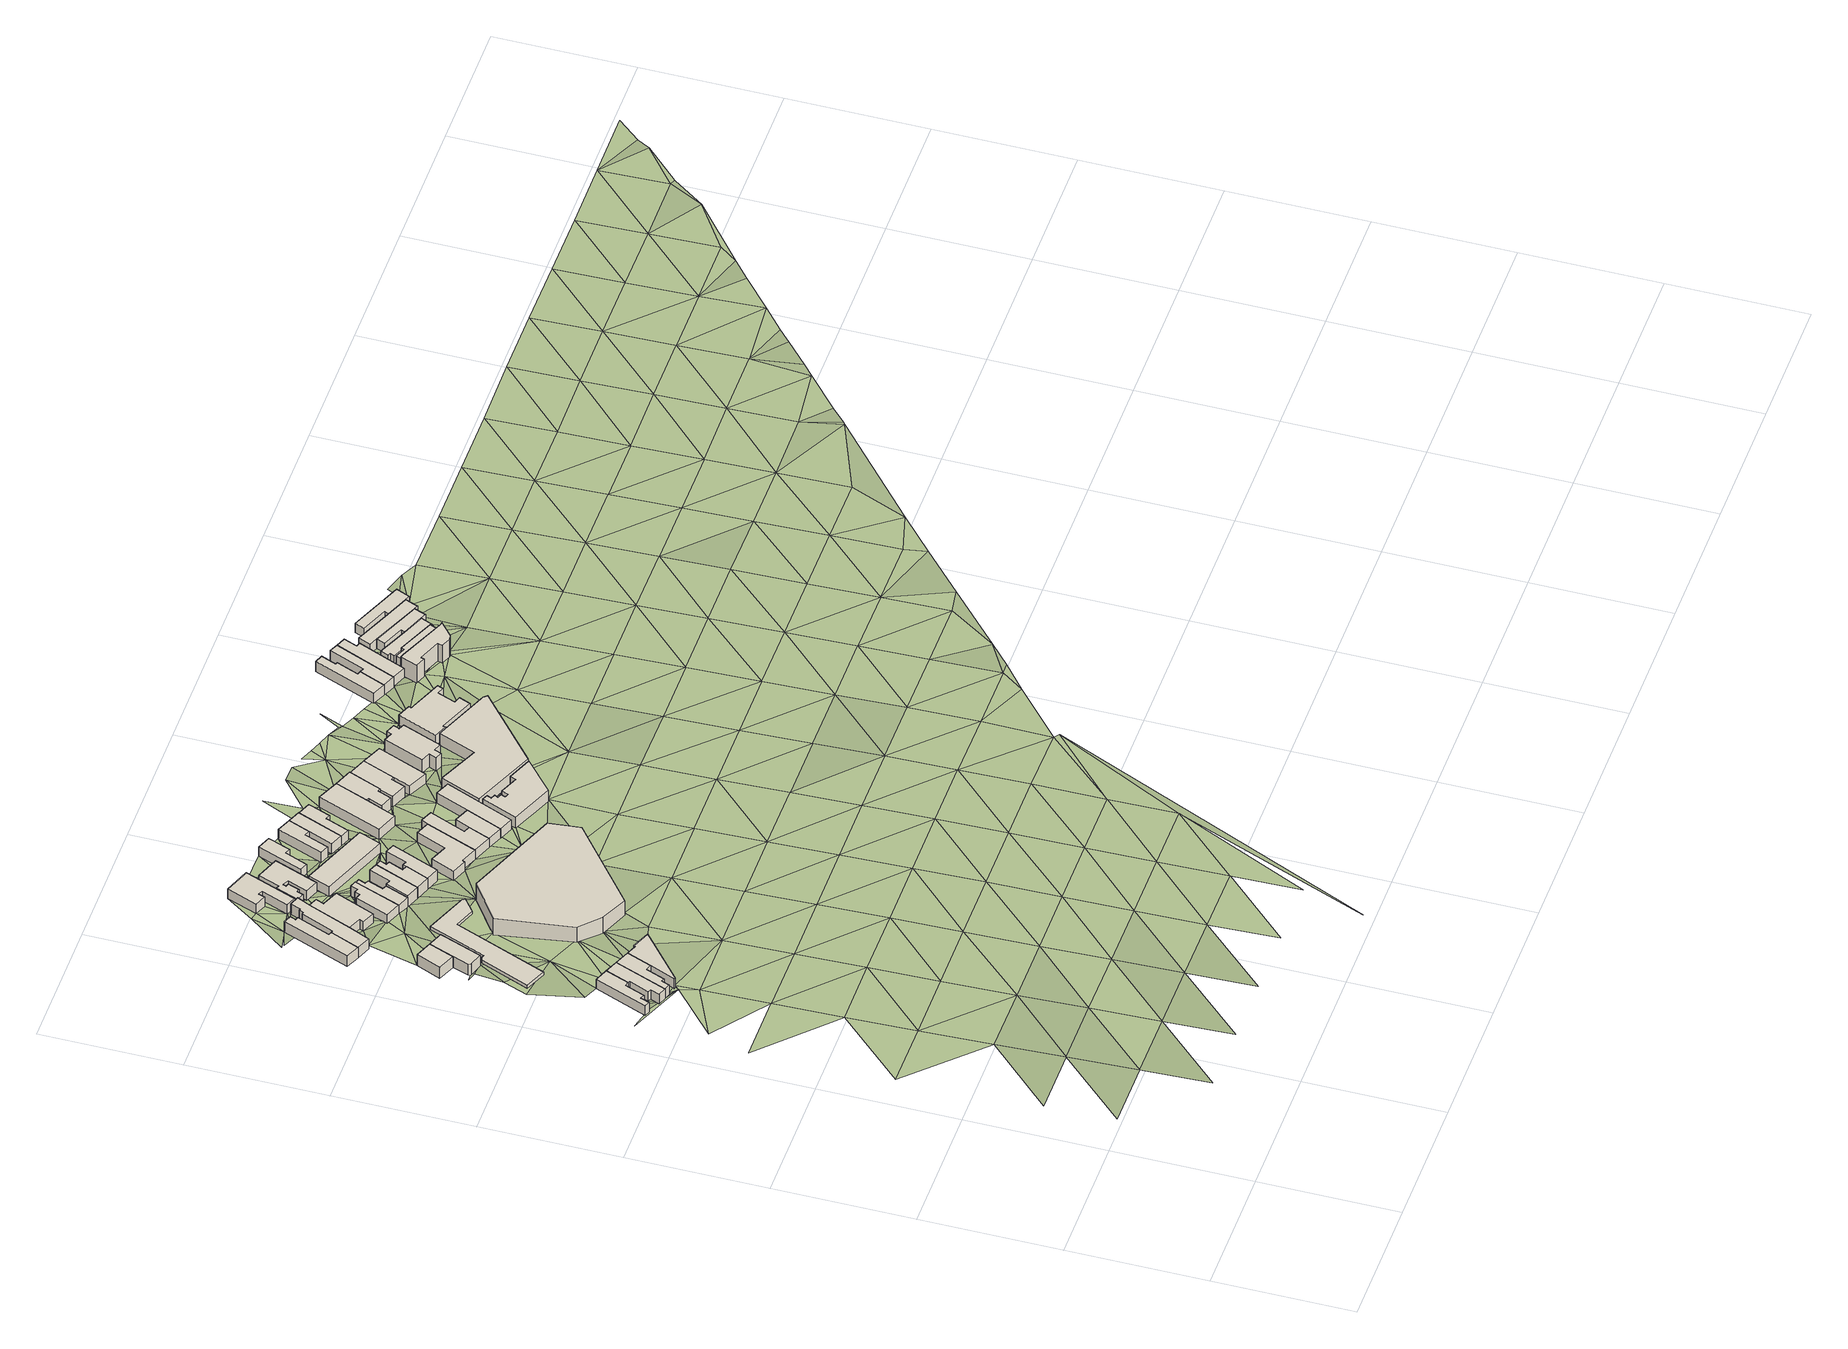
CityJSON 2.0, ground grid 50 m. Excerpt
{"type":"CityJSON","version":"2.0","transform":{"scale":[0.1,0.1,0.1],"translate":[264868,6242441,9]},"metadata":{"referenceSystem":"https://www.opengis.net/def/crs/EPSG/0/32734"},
"CityObjects":{
"building1":{"type":"Building","attributes":{"address":"94 Regent Road Woodstock Cape Town","building":"house","building:levels":"1","footprint":{"type":"Polygon"},"plus_code":"C7X7XGX9+X4X","ground_height":17.54,"building_height":4.1,"roof_height":21.64},"geometry":[{"type":"Solid","lod":"1","boundaries":[[[[0,1,2,3]],[[1,4,5,2]],[[4,6,7,5]],[[6,8,9,7]],[[8,10,11,9]],[[10,12,13,11]],[[12,14,15,13]],[[14,0,3,15]],[[3,2,5,7,9,11,13,15]],[[14,12,10,8,6,4,1,0]]]]}]},
"building2":{"type":"Building","attributes":{"address":"96 Regent Road Woodstock Cape Town","building":"house","building:levels":"1","footprint":{"type":"Polygon"},"plus_code":"C7XCX4XR+XCW","ground_height":17.54,"building_height":4.1,"roof_height":21.64},"geometry":[{"type":"Solid","lod":"1","boundaries":[[[[16,0,3,17]],[[0,14,15,3]],[[14,18,19,15]],[[18,20,21,19]],[[20,22,23,21]],[[22,24,25,23]],[[24,26,27,25]],[[26,16,17,27]],[[17,3,15,19,21,23,25,27]],[[26,24,22,20,18,14,0,16]]]]}]},
"building3":{"type":"Building","attributes":{"address":"98 Regent Road Woodstock Cape Town","building":"house","building:levels":"1","footprint":{"type":"Polygon"},"plus_code":"C7XQX8X9+XCX","ground_height":17.54,"building_height":4.1,"roof_height":21.64},"geometry":[{"type":"Solid","lod":"1","boundaries":[[[[28,16,17,29]],[[16,26,27,17]],[[26,30,31,27]],[[30,32,33,31]],[[32,34,35,33]],[[34,36,37,35]],[[36,38,39,37]],[[38,28,29,39]],[[29,17,27,31,33,35,37,39]],[[38,36,34,32,30,26,16,28]]]]}]},
"building4":{"type":"Building","attributes":{"address":"100 Regent Road Woodstock Cape Town","building":"retail","building:levels":"1","footprint":{"type":"Polygon"},"plus_code":"C7XRXMXJ+XHX","ground_height":17.54,"building_height":4.1,"roof_height":21.64},"geometry":[{"type":"Solid","lod":"1","boundaries":[[[[40,41,39,29]],[[41,42,43,39]],[[42,44,45,43]],[[44,46,47,45]],[[46,48,49,47]],[[48,50,51,49]],[[50,40,29,51]],[[29,39,43,45,47,49,51]],[[50,48,46,44,42,41,40]]]]}]},
"building5":{"type":"Building","attributes":{"address":"34 Oxford Street Woodstock Cape Town","building":"house","building:levels":"1","footprint":{"type":"Polygon"},"plus_code":"C7X3XFXW+XPR","ground_height":16.25,"building_height":4.1,"roof_height":20.35},"geometry":[{"type":"Solid","lod":"1","boundaries":[[[[52,53,54,55]],[[53,56,57,58,54]],[[56,59,60,61,58,57]],[[59,52,55,61,60]],[[55,54,58,61]],[[59,56,53,52]]]]}]},
"building6":{"type":"Building","attributes":{"address":"36 Oxford Street Woodstock Cape Town","building":"house","building:levels":"1","footprint":{"type":"Polygon"},"plus_code":"C7X9X8XH+XWR","ground_height":16.25,"building_height":4.1,"roof_height":20.35},"geometry":[{"type":"Solid","lod":"1","boundaries":[[[[62,63,55,54]],[[63,64,65,55]],[[64,66,67,65]],[[66,68,69,67]],[[68,70,71,69]],[[70,62,54,71]],[[54,55,65,67,69,71]],[[70,68,66,64,63,62]]]]}]},
"building7":{"type":"Building","attributes":{"building":"roof","building:levels":"1","footprint":{"type":"Polygon"},"plus_code":"C7X6X7X8+X7W","ground_height":16.89,"bottom_roof_height":19.69,"roof_height":20.99},"geometry":[{"type":"Solid","lod":"1","boundaries":[[[[72,73,74,75]],[[73,76,77,74]],[[76,78,79,77]],[[78,80,81,79]],[[80,82,83,81]],[[82,84,85,83]],[[84,86,87,85]],[[86,88,89,87]],[[88,90,91,89]],[[90,72,75,91]],[[75,74,77,79,81,83,85,87,89,91]],[[90,88,86,84,82,80,78,76,73,72]]]]}]},
"building8":{"type":"Building","attributes":{"address":"33C Oxford Street Woodstock Cape Town","building":"house","building:levels":"1","footprint":{"type":"Polygon"},"plus_code":"C7X4XXXC+XXW","ground_height":14.51,"building_height":4.1,"roof_height":18.61},"geometry":[{"type":"Solid","lod":"1","boundaries":[[[[92,93,94,95]],[[93,96,97,94]],[[96,98,99,97]],[[98,100,101,99]],[[100,102,103,101]],[[102,104,105,103]],[[104,106,107,105]],[[106,92,95,107]],[[95,94,97,99,101,103,105,107]],[[106,104,102,100,98,96,93,92]]]]}]},
"building9":{"type":"Building","attributes":{"address":"33B Oxford Street Woodstock Cape Town","building":"house","building:levels":"1","footprint":{"type":"Polygon"},"plus_code":"C7XFXMXH+XRX","ground_height":14.51,"building_height":4.1,"roof_height":18.61},"geometry":[{"type":"Solid","lod":"1","boundaries":[[[[92,108,109,95]],[[108,110,111,109]],[[110,112,113,111]],[[112,114,115,113]],[[114,116,117,118,115]],[[116,119,120,118,117]],[[119,121,122,120]],[[121,123,124,122]],[[123,125,126,124]],[[125,127,128,126]],[[127,93,94,128]],[[93,92,95,94]],[[95,109,111,113,115,118,120,122,124,126,128,94]],[[93,127,125,123,121,119,116,114,112,110,108,92]]]]}]},
"building10":{"type":"Building","attributes":{"address":"33A Oxford Street Woodstock Cape Town","building":"house","building:levels":"1","footprint":{"type":"Polygon"},"plus_code":"C7XQX6XW+X9W","ground_height":14.51,"building_height":4.1,"roof_height":18.61},"geometry":[{"type":"Solid","lod":"1","boundaries":[[[[129,130,131,111]],[[130,132,133,131]],[[132,134,135,133]],[[134,136,137,135]],[[136,138,139,137]],[[138,140,141,139]],[[140,142,113,141]],[[142,129,111,113]],[[111,131,133,135,137,139,141,113]],[[142,140,138,136,134,132,130,129]]]]}]},
"building11":{"type":"Building","attributes":{"address":"35 Oxford Street Woodstock Cape Town","building":"house","building:levels":"1","footprint":{"type":"Polygon"},"plus_code":"C8X4XVX8+X5R","ground_height":14.51,"building_height":4.1,"roof_height":18.61},"geometry":[{"type":"Solid","lod":"1","boundaries":[[[[143,144,145,146,147,148]],[[144,149,150,146,145]],[[149,151,152,150]],[[151,153,154,152]],[[153,155,156,154]],[[155,157,158,156]],[[157,159,160,158]],[[159,143,148,147,160]],[[147,146,150,152,154,156,158,160]],[[159,157,155,153,151,149,144,143]]]]}]},
"building12":{"type":"Building","attributes":{"address":"37 Oxford Street Woodstock Cape Town","building":"house","building:levels":"1","footprint":{"type":"Polygon"},"plus_code":"C8XCXQX2+XHV","ground_height":14.12,"building_height":4.1,"roof_height":18.22},"geometry":[{"type":"Solid","lod":"1","boundaries":[[[[161,162,163,164]],[[162,165,166,163]],[[165,167,168,166]],[[167,169,170,168]],[[169,171,172,170]],[[171,144,145,172]],[[144,143,148,145]],[[143,161,164,148]],[[164,163,166,168,170,172,145,148]],[[143,144,171,169,167,165,162,161]]]]}]},
"building13":{"type":"Building","attributes":{"address":"26 York Street Woodstock Cape Town","building":"house","building:levels":"1","footprint":{"type":"Polygon"},"plus_code":"C7XWXCXR+X6V","ground_height":13.99,"building_height":4.1,"roof_height":18.09},"geometry":[{"type":"Solid","lod":"1","boundaries":[[[[173,174,175,176]],[[174,177,178,175]],[[177,179,180,178]],[[179,181,182,180]],[[181,183,184,182]],[[183,185,186,184]],[[185,187,188,186]],[[187,173,176,188]],[[176,175,178,180,182,184,186,188]],[[187,185,183,181,179,177,174,173]]]]}]},
"building14":{"type":"Building","attributes":{"address":"64 Salt River Road Woodstock Cape Town","building":"retail","building:levels":"2","footprint":{"type":"Polygon"},"plus_code":"C9X9X8X6+XHR","ground_height":15.73,"building_height":6.9,"roof_height":22.63},"geometry":[{"type":"Solid","lod":"1","boundaries":[[[[189,190,191,192]],[[190,193,194,191]],[[193,195,196,194]],[[195,197,198,196]],[[197,199,200,198]],[[199,201,202,200]],[[201,189,192,202]],[[192,191,194,196,198,200,202]],[[201,199,197,195,193,190,189]]]]}]},
"building15":{"type":"Building","attributes":{"address":"39 Oxford Street Woodstock Cape Town","building":"house","building:levels":"1","footprint":{"type":"Polygon"},"plus_code":"C8XHXXXM+XCV","ground_height":14.89,"building_height":4.1,"roof_height":18.99},"geometry":[{"type":"Solid","lod":"1","boundaries":[[[[203,204,205,206]],[[204,207,208,205]],[[207,209,210,208]],[[209,162,163,211,210]],[[162,161,164,212,211,163]],[[161,203,206,212,164]],[[206,205,208,210,211,212]],[[161,162,209,207,204,203]]]]}]},
"building16":{"type":"Building","attributes":{"address":"28 York Street Woodstock Cape Town","building":"house","building:levels":"1","footprint":{"type":"Polygon"},"plus_code":"C8X8XHX3+X5V","ground_height":13.69,"building_height":4.1,"roof_height":17.79},"geometry":[{"type":"Solid","lod":"1","boundaries":[[[[213,214,215,216]],[[214,217,218,215]],[[217,219,220,218]],[[219,221,222,220]],[[221,223,224,222]],[[223,225,226,224]],[[225,227,228,226]],[[227,229,230,228]],[[229,231,232,230]],[[231,233,234,232]],[[233,235,236,234]],[[235,237,238,236]],[[237,239,240,238]],[[239,213,216,240]],[[216,215,218,220,222,224,226,228,230,232,234,236,238,240]],[[239,237,235,233,231,229,227,225,223,221,219,217,214,213]]]]}]},
"building17":{"type":"Building","attributes":{"address":"41 Oxford Street Woodstock Cape Town","building":"house","building:levels":"1","footprint":{"type":"Polygon"},"plus_code":"C8XVXMXX+XVX","ground_height":14.89,"building_height":4.1,"roof_height":18.99},"geometry":[{"type":"Solid","lod":"1","boundaries":[[[[241,242,243,244]],[[242,245,246,243]],[[245,247,248,246]],[[247,249,250,248]],[[249,204,205,250]],[[204,203,206,205]],[[203,251,252,206]],[[251,241,244,252]],[[244,243,246,248,250,205,206,252]],[[251,203,204,249,247,245,242,241]]]]}]},
"building18":{"type":"Building","attributes":{"address":"43 Oxford Street Woodstock Cape Town","building":"house","building:levels":"1","footprint":{"type":"Polygon"},"plus_code":"C9X4X4X8+XWV","ground_height":14.89,"building_height":4.1,"roof_height":18.99},"geometry":[{"type":"Solid","lod":"1","boundaries":[[[[241,251,252,244]],[[251,253,254,252]],[[253,255,256,254]],[[255,257,258,256]],[[257,259,260,258]],[[259,261,262,260]],[[261,241,244,262]],[[244,252,254,256,258,260,262]],[[261,259,257,255,253,251,241]]]]}]},
"building19":{"type":"Building","attributes":{"building":"yes","building:levels":"1","footprint":{"type":"Polygon"},"plus_code":"C8XWXXXW+X4R","ground_height":14.12,"building_height":4.1,"roof_height":18.22},"geometry":[{"type":"Solid","lod":"1","boundaries":[[[[263,264,265,266]],[[264,267,268,265]],[[267,269,270,268]],[[269,263,266,270]],[[266,265,268,270]],[[269,267,264,263]]]]}]},
"building20":{"type":"Building","attributes":{"address":"30 York Street Woodstock Cape Town","building":"house","building:levels":"1","footprint":{"type":"Polygon"},"plus_code":"C8XVXJXR+XFV","ground_height":13.69,"building_height":4.1,"roof_height":17.79},"geometry":[{"type":"Solid","lod":"1","boundaries":[[[[271,272,273,274]],[[272,275,276,273]],[[275,277,278,276]],[[277,279,280,278]],[[279,281,282,280]],[[281,271,274,282]],[[274,273,276,278,280,282]],[[281,279,277,275,272,271]]]]}]},
"building21":{"type":"Building","attributes":{"address":"45 Oxford Street Woodstock Cape Town","building":"house","building:levels":"1","footprint":{"type":"Polygon"},"plus_code":"C9XRXXXQ+XRW","ground_height":14.51,"building_height":4.1,"roof_height":18.61},"geometry":[{"type":"Solid","lod":"1","boundaries":[[[[283,284,285,286]],[[284,287,288,285]],[[287,289,290,288]],[[289,291,292,290]],[[291,293,294,292]],[[293,295,296,294]],[[295,297,298,296]],[[297,283,286,298]],[[286,285,288,290,292,294,296,298]],[[297,295,293,291,289,287,284,283]]]]}]},
"building22":{"type":"Building","attributes":{"address":"34 York Street Woodstock Cape Town","building":"house","building:levels":"1","footprint":{"type":"Polygon"},"plus_code":"C9X9XMX8+X3R","ground_height":13.69,"building_height":4.1,"roof_height":17.79},"geometry":[{"type":"Solid","lod":"1","boundaries":[[[[299,300,301,302]],[[300,303,304,301]],[[303,305,306,304]],[[305,307,308,306]],[[307,309,310,308]],[[309,299,302,310]],[[302,301,304,306,308,310]],[[309,307,305,303,300,299]]]]}]},
"building23":{"type":"Building","attributes":{"address":"47 Oxford Street Woodstock Cape Town","building":"house","building:levels":"1","footprint":{"type":"Polygon"},"plus_code":"CCX5X3X4+XCR","ground_height":14.51,"building_height":4.1,"roof_height":18.61},"geometry":[{"type":"Solid","lod":"1","boundaries":[[[[311,312,313,314]],[[312,315,316,313]],[[315,317,318,316]],[[317,319,320,318]],[[319,283,286,320]],[[283,297,298,286]],[[297,311,314,298]],[[314,313,316,318,320,286,298]],[[297,283,319,317,315,312,311]]]]}]},
"building24":{"type":"Building","attributes":{"address":"36 York Street Woodstock Cape Town","building":"house","building:levels":"1","footprint":{"type":"Polygon"},"plus_code":"C9XFXQX8+XPW","ground_height":13.69,"building_height":4.1,"roof_height":17.79},"geometry":[{"type":"Solid","lod":"1","boundaries":[[[[300,299,302,301]],[[299,321,322,302]],[[321,323,324,325,322]],[[323,326,327,328,325,324]],[[326,300,301,328,327]],[[301,302,322,325,328]],[[326,323,321,299,300]]]]}]},
"building25":{"type":"Building","attributes":{"address":"49 Oxford Street Woodstock Cape Town","building":"house","building:levels":"1","footprint":{"type":"Polygon"},"plus_code":"CCX9X2X3+XCV","ground_height":14.51,"building_height":4.1,"roof_height":18.61},"geometry":[{"type":"Solid","lod":"1","boundaries":[[[[329,330,331,332]],[[330,333,334,331]],[[333,312,313,334]],[[312,311,314,313]],[[311,329,332,314]],[[332,331,334,313,314]],[[311,312,333,330,329]]]]}]},
"building26":{"type":"Building","attributes":{"address":"38 York Street Woodstock Cape Town","building":"house","building:levels":"1","footprint":{"type":"Polygon"},"plus_code":"C9XVX5X9+XFR","ground_height":13.45,"building_height":4.1,"roof_height":17.55},"geometry":[{"type":"Solid","lod":"1","boundaries":[[[[326,323,324,327]],[[323,335,336,324]],[[335,337,338,336]],[[337,339,340,338]],[[339,341,342,340]],[[341,326,327,342]],[[327,324,336,338,340,342]],[[341,339,337,335,323,326]]]]}]},
"building27":{"type":"Building","attributes":{"address":"51 Oxford Street Woodstock Cape Town","building":"house","building:levels":"1","footprint":{"type":"Polygon"},"plus_code":"CCXMXCX7+X8W","ground_height":14.51,"building_height":4.1,"roof_height":18.61},"geometry":[{"type":"Solid","lod":"1","boundaries":[[[[343,344,332,331]],[[344,345,346,332]],[[345,347,348,346]],[[347,349,350,348]],[[349,343,331,350]],[[331,332,346,348,350]],[[349,347,345,344,343]]]]}]},
"building28":{"type":"Building","attributes":{"address":"40 York Street Woodstock Cape Town","building":"house","building:levels":"1","footprint":{"type":"Polygon"},"plus_code":"CCX8X9XQ+XHV","ground_height":13.9,"building_height":4.1,"roof_height":18},"geometry":[{"type":"Solid","lod":"1","boundaries":[[[[351,352,353,354]],[[352,355,356,353]],[[355,357,358,356]],[[357,359,360,358]],[[359,351,354,360]],[[354,353,356,358,360]],[[359,357,355,352,351]]]]}]},
"building29":{"type":"Building","attributes":{"address":"53 Oxford Street Woodstock Cape Town","building":"retail","building:levels":"1","footprint":{"type":"Polygon"},"plus_code":"CFX8XMX3+X4R","ground_height":15.07,"building_height":4.1,"roof_height":19.17},"geometry":[{"type":"Solid","lod":"1","boundaries":[[[[361,362,363,364]],[[362,365,366,363]],[[365,367,368,366]],[[367,369,370,368]],[[369,371,372,370]],[[371,373,374,372]],[[373,375,376,374]],[[375,377,378,376]],[[377,379,380,378]],[[379,381,382,380]],[[381,383,384,382]],[[383,385,386,384]],[[385,387,388,386]],[[387,361,364,388]],[[364,363,366,368,370,372,374,376,378,380,382,384,386,388]],[[387,385,383,381,379,377,375,373,371,369,367,365,362,361]]]]}]},
"building30":{"type":"Building","attributes":{"address":"42 York Street Woodstock Cape Town","building":"house","building:levels":"1","footprint":{"type":"Polygon"},"plus_code":"CCXPX5XG+X9X","ground_height":13.9,"building_height":4.1,"roof_height":18},"geometry":[{"type":"Solid","lod":"1","boundaries":[[[[389,390,360,354]],[[390,391,392,360]],[[391,393,394,392]],[[393,395,396,394]],[[395,397,398,396]],[[397,399,400,401,398]],[[399,402,403,404,401,400]],[[402,389,354,404,403]],[[354,360,392,394,396,398,401,404]],[[402,399,397,395,393,391,390,389]]]]}]},
"building31":{"type":"Building","attributes":{"address":"44 York Street Woodstock Cape Town","building":"house","building:levels":"1","footprint":{"type":"Polygon"},"plus_code":"CFX2XRXQ+XXV","ground_height":13.45,"building_height":4.1,"roof_height":17.55},"geometry":[{"type":"Solid","lod":"1","boundaries":[[[[402,399,400,403]],[[399,405,406,400]],[[405,407,408,406]],[[407,409,410,408]],[[409,411,412,410]],[[411,413,414,412]],[[413,402,403,414]],[[403,400,406,408,410,412,414]],[[413,411,409,407,405,399,402]]]]}]},
"building32":{"type":"Building","attributes":{"address":"46 York Street Woodstock Cape Town","building":"house","building:levels":"1","footprint":{"type":"Polygon"},"plus_code":"CFX9XWXG+XJX","ground_height":13.45,"building_height":4.1,"roof_height":17.55},"geometry":[{"type":"Solid","lod":"1","boundaries":[[[[415,416,412,414]],[[416,417,418,412]],[[417,419,420,418]],[[419,421,422,420]],[[421,415,414,422]],[[414,412,418,420,422]],[[421,419,417,416,415]]]]}]},
"building33":{"type":"Building","attributes":{"address":"46 Salt River Road Woodstock Cape Town","building":"retail","building:levels":"1","footprint":{"type":"Polygon"},"plus_code":"CFXXXRX8+X3R","ground_height":14.21,"building_height":4.1,"roof_height":18.31},"geometry":[{"type":"Solid","lod":"1","boundaries":[[[[423,424,425,426]],[[424,427,428,425]],[[427,429,430,428]],[[429,431,432,430]],[[431,433,434,432]],[[433,435,436,434]],[[435,423,426,436]],[[426,425,428,430,432,434,436]],[[435,433,431,429,427,424,423]]]]}]},
"building34":{"type":"Building","attributes":{"address":"48 York Street Woodstock Cape Town","building":"yes","building:levels":"1.5","footprint":{"type":"Polygon"},"plus_code":"CFXWXFX8+XXV","ground_height":13.45,"building_height":5.5,"roof_height":18.95},"geometry":[{"type":"Solid","lod":"1","boundaries":[[[[437,438,439,440]],[[438,441,442,439]],[[441,443,444,442]],[[443,445,446,444]],[[445,447,448,446]],[[447,449,450,448]],[[449,451,452,450]],[[451,453,454,452]],[[453,455,456,454]],[[455,457,458,456]],[[457,459,460,458]],[[459,437,440,460]],[[440,439,442,444,446,448,450,452,454,456,458,460]],[[459,457,455,453,451,449,447,445,443,441,438,437]]]]}]},
"building35":{"type":"Building","attributes":{"address":"44 Salt River Road Woodstock Cape Town","building":"yes","building:levels":"1","footprint":{"type":"Polygon"},"plus_code":"CGXQX9X6+XQV","ground_height":13.14,"building_height":4.1,"roof_height":17.24},"geometry":[{"type":"Solid","lod":"1","boundaries":[[[[461,462,463,464]],[[462,465,466,463]],[[465,467,468,466]],[[467,469,470,468]],[[469,471,472,470]],[[471,473,474,472]],[[473,475,476,474]],[[475,477,478,476]],[[477,479,480,478]],[[479,481,482,480]],[[481,483,484,482]],[[483,461,464,484]],[[464,463,466,468,470,472,474,476,478,480,482,484]],[[483,481,479,477,475,473,471,469,467,465,462,461]]]]}]},
"building36":{"type":"Building","attributes":{"address":"71 York Street Woodstock Cape Town","building":"house","building:levels":"1","footprint":{"type":"Polygon"},"plus_code":"CHX8XXXQ+XVR","ground_height":11.95,"building_height":4.1,"roof_height":16.05},"geometry":[{"type":"Solid","lod":"1","boundaries":[[[[485,486,487,488]],[[486,489,490,487]],[[489,491,492,490]],[[491,493,494,492]],[[493,495,496,494]],[[495,497,498,496]],[[497,499,500,498]],[[499,485,488,500]],[[488,487,490,492,494,496,498,500]],[[499,497,495,493,491,489,486,485]]]]}]},
"building37":{"type":"Building","attributes":{"address":"73 York Street Woodstock Cape Town","building":"house","building:levels":"1","footprint":{"type":"Polygon"},"plus_code":"CHXPXHX2+XGX","ground_height":11.95,"building_height":4.1,"roof_height":16.05},"geometry":[{"type":"Solid","lod":"1","boundaries":[[[[491,489,490,492]],[[489,501,502,490]],[[501,503,504,502]],[[503,505,506,504]],[[505,507,508,506]],[[507,491,492,508]],[[492,490,502,504,506,508]],[[507,505,503,501,489,491]]]]}]},
"building38":{"type":"Building","attributes":{"address":"75 York Street Woodstock Cape Town","building":"house","building:levels":"1","footprint":{"type":"Polygon"},"plus_code":"CHXQXHXX+XQW","ground_height":11.95,"building_height":4.1,"roof_height":16.05},"geometry":[{"type":"Solid","lod":"1","boundaries":[[[[509,510,502,504]],[[510,511,512,502]],[[511,513,514,512]],[[513,515,516,514]],[[515,517,518,516]],[[517,509,504,518]],[[504,502,512,514,516,518]],[[517,515,513,511,510,509]]]]}]},
"building39":{"type":"Building","attributes":{"address":"Salt River Road Woodstock Cape Town","building":"commercial","building:levels":"2","footprint":{"type":"Polygon"},"plus_code":"CJX4X7XG+XRW","ground_height":12.74,"building_height":6.9,"roof_height":19.64},"geometry":[{"type":"Solid","lod":"1","boundaries":[[[[519,520,521,522,523,524]],[[520,525,526,522,521]],[[525,527,528,526]],[[527,529,530,528]],[[529,531,532,530]],[[531,533,534,532]],[[533,535,536,534]],[[535,537,538,536]],[[537,539,540,538]],[[539,541,542,540]],[[541,519,524,523,542]],[[523,522,526,528,530,532,534,536,538,540,542]],[[541,539,537,535,533,531,529,527,525,520,519]]]]}]},
"building40":{"type":"Building","attributes":{"address":"Salt River Road Woodstock Cape Town","building":"house","building:levels":"1","footprint":{"type":"Polygon"},"plus_code":"CJX8XPXX+XWX","ground_height":12.74,"building_height":4.1,"roof_height":16.84},"geometry":[{"type":"Solid","lod":"1","boundaries":[[[[519,543,544,524]],[[543,545,546,547,544]],[[545,548,549,550,547,546]],[[548,551,552,550,549]],[[551,520,521,552]],[[520,519,524,521]],[[524,544,547,550,552,521]],[[520,551,548,545,543,519]]]]}]},
"building41":{"type":"Building","attributes":{"address":"Salt River Road Woodstock Cape Town","building":"house","building:levels":"1","footprint":{"type":"Polygon"},"plus_code":"CJXHX3XX+XQR","ground_height":11.46,"building_height":4.1,"roof_height":15.56},"geometry":[{"type":"Solid","lod":"1","boundaries":[[[[553,554,555,556]],[[554,557,558,555]],[[557,559,560,558]],[[559,561,562,560]],[[561,563,564,562]],[[563,565,566,564]],[[565,567,568,566]],[[567,569,546,568]],[[569,553,556,546]],[[556,555,558,560,562,564,566,568,546]],[[569,567,565,563,561,559,557,554,553]]]]}]},
"building42":{"type":"Building","attributes":{"address":"Salt River Road Woodstock Cape Town","building":"house","building:levels":"1","footprint":{"type":"Polygon"},"plus_code":"CJXJXFX7+X8V","ground_height":11.46,"building_height":4.1,"roof_height":15.56},"geometry":[{"type":"Solid","lod":"1","boundaries":[[[[557,570,571,558]],[[570,572,573,571]],[[572,574,575,573]],[[574,576,577,575]],[[576,578,579,577]],[[578,559,560,579]],[[559,557,558,560]],[[558,571,573,575,577,579,560]],[[559,578,576,574,572,570,557]]]]}]},
"building43":{"type":"Building","attributes":{"address":"Salt River Road Woodstock Cape Town","building":"house","building:levels":"1","footprint":{"type":"Polygon"},"plus_code":"CJXQXXXX+X8R","ground_height":11.46,"building_height":4.1,"roof_height":15.56},"geometry":[{"type":"Solid","lod":"1","boundaries":[[[[572,580,581,573]],[[580,582,583,581]],[[582,584,585,583]],[[584,586,587,585]],[[586,588,589,587]],[[588,574,575,589]],[[574,572,573,575]],[[573,581,583,585,587,589,575]],[[574,588,586,584,582,580,572]]]]}]},
"building44":{"type":"Building","attributes":{"address":"Salt River Road Woodstock Cape Town","building":"house","building:levels":"1","footprint":{"type":"Polygon"},"plus_code":"CJXXX5XV+XWV","ground_height":11.46,"building_height":4.1,"roof_height":15.56},"geometry":[{"type":"Solid","lod":"1","boundaries":[[[[582,590,591,583]],[[590,592,593,591]],[[592,594,595,593]],[[594,596,597,595]],[[596,598,599,597]],[[598,584,585,599]],[[584,582,583,585]],[[583,591,593,595,597,599,585]],[[584,598,596,594,592,590,582]]]]}]},
"terrain1":{"type":"TINRelief","geometry":[{"type":"CompositeSurface","lod":"1","boundaries":[[[600,601,602]],[[603,600,604]],[[605,602,606]],[[604,607,608]],[[602,609,600]],[[608,607,610]],[[609,602,605]],[[604,600,611]],[[611,607,604]],[[600,609,611]],[[612,610,613]],[[614,615,605]],[[613,616,617]],[[618,619,620]],[[607,621,610]],[[622,607,611]],[[619,10,623]],[[619,624,10]],[[617,616,618]],[[609,605,625]],[[20,10,624]],[[619,618,624]],[[624,22,20]],[[613,610,621]],[[10,20,14]],[[621,607,622]],[[618,626,624]],[[14,12,10]],[[14,20,18]],[[627,626,618]],[[605,615,625]],[[618,628,627]],[[629,630,627]],[[627,628,629]],[[611,609,631]],[[632,618,616]],[[618,632,628]],[[633,634,635]],[[636,616,613]],[[628,38,629]],[[633,635,1]],[[38,36,629]],[[634,633,637]],[[609,625,631]],[[636,613,621]],[[633,1,0]],[[638,622,611]],[[639,640,641]],[[616,642,632]],[[637,643,641]],[[644,615,645]],[[643,639,641]],[[637,633,643]],[[646,0,16]],[[638,611,631]],[[642,616,636]],[[646,633,0]],[[622,647,621]],[[16,28,646]],[[648,28,649]],[[642,46,632]],[[643,633,650]],[[615,651,625]],[[652,643,650]],[[636,621,647]],[[28,648,653]],[[654,56,62]],[[647,622,638]],[[650,633,655]],[[654,656,56]],[[28,653,646]],[[655,633,646]],[[651,615,644]],[[46,653,648]],[[62,652,654]],[[625,657,631]],[[658,659,104]],[[650,655,652]],[[660,46,642]],[[642,636,661]],[[129,656,132]],[[662,658,104]],[[46,660,653]],[[663,664,665]],[[656,654,666]],[[667,664,668]],[[132,656,666]],[[625,651,657]],[[647,661,636]],[[104,669,670]],[[132,130,129]],[[665,664,667]],[[638,631,671]],[[654,652,672]],[[655,673,652]],[[674,653,660]],[[675,665,676]],[[666,677,132]],[[678,679,644]],[[654,680,666]],[[676,665,681]],[[104,676,183]],[[665,667,681]],[[681,667,682]],[[104,174,669]],[[683,660,642]],[[116,676,681]],[[174,104,183]],[[672,680,654]],[[671,631,657]],[[661,684,642]],[[672,652,673]],[[677,666,685]],[[183,676,116]],[[681,686,116]],[[638,687,647]],[[183,116,185]],[[677,685,136]],[[174,183,177]],[[651,644,688]],[[660,683,674]],[[140,689,142]],[[669,174,173]],[[185,116,689]],[[642,684,683]],[[136,140,138]],[[177,183,181]],[[690,689,140]],[[661,647,687]],[[691,692,685]],[[136,685,692]],[[689,693,185]],[[140,694,690]],[[638,671,687]],[[177,181,179]],[[695,140,136]],[[673,696,672]],[[140,695,694]],[[697,698,690]],[[692,149,136]],[[697,690,694]],[[644,679,688]],[[149,692,151]],[[136,149,695]],[[696,673,699]],[[657,651,700]],[[694,701,697]],[[702,694,695]],[[693,187,185]],[[695,149,144]],[[703,704,167]],[[705,706,707]],[[707,697,701]],[[144,171,695]],[[167,704,708]],[[709,710,693]],[[707,701,705]],[[702,695,711]],[[712,684,661]],[[699,673,713]],[[167,171,169]],[[674,683,714]],[[171,207,695]],[[710,187,693]],[[167,708,207]],[[171,167,207]],[[713,673,715]],[[651,688,700]],[[712,661,687]],[[716,699,713]],[[711,239,702]],[[717,671,657]],[[272,711,275]],[[187,710,239]],[[272,239,711]],[[718,719,720]],[[721,674,714]],[[716,713,722]],[[695,207,723]],[[720,245,718]],[[724,683,684]],[[725,715,673]],[[720,726,245]],[[249,247,245]],[[275,711,727]],[[728,729,679]],[[204,723,207]],[[657,700,717]],[[257,245,726]],[[724,684,712]],[[239,271,187]],[[245,257,249]],[[255,716,722]],[[271,239,272]],[[730,715,297]],[[723,204,249]],[[671,731,687]],[[725,673,193]],[[277,275,279]],[[275,727,279]],[[727,711,264]],[[257,723,249]],[[679,729,688]],[[297,715,725]],[[732,714,683]],[[723,257,255]],[[284,722,287]],[[712,687,731]],[[255,722,284]],[[732,683,724]],[[731,671,717]],[[297,725,733]],[[264,734,727]],[[279,727,735]],[[736,734,264]],[[737,734,736]],[[723,255,738]],[[281,279,735]],[[688,739,700]],[[740,734,737]],[[741,736,264]],[[725,742,733]],[[738,255,284]],[[723,738,264]],[[743,721,714]],[[264,744,741]],[[724,712,745]],[[725,193,746]],[[725,747,742]],[[744,264,738]],[[732,743,714]],[[725,746,747]],[[315,312,333]],[[284,283,319]],[[284,748,738]],[[688,729,739]],[[731,745,712]],[[738,339,744]],[[284,319,748]],[[729,749,750]],[[717,700,751]],[[333,317,315]],[[339,337,744]],[[721,752,193]],[[748,319,317]],[[330,317,333]],[[752,746,193]],[[339,738,352]],[[747,746,387]],[[732,724,753]],[[743,752,721]],[[751,700,739]],[[745,754,724]],[[317,755,748]],[[731,717,756]],[[757,748,758]],[[759,747,387]],[[758,748,760]],[[317,330,349]],[[352,341,339]],[[341,761,326]],[[760,748,755]],[[753,743,732]],[[757,758,762]],[[347,747,759]],[[317,349,755]],[[724,754,753]],[[763,326,761]],[[761,341,352]],[[759,387,385]],[[385,383,381]],[[377,381,379]],[[745,731,756]],[[764,765,377]],[[385,381,371]],[[717,751,756]],[[381,377,371]],[[371,377,765]],[[766,760,755]],[[766,755,767]],[[759,385,367]],[[349,417,755]],[[367,385,371]],[[761,352,768]],[[417,769,755]],[[759,770,347]],[[771,752,743]],[[347,770,349]],[[367,371,772]],[[417,349,419]],[[352,351,768]],[[754,745,773]],[[739,729,750]],[[769,417,416]],[[419,349,770]],[[743,753,771]],[[416,774,769]],[[759,367,775]],[[773,745,756]],[[751,739,776]],[[419,770,777]],[[778,768,351]],[[779,351,402]],[[754,780,753]],[[781,775,367]],[[781,752,782]],[[782,752,771]],[[419,777,783]],[[770,784,777]],[[776,756,751]],[[778,351,779]],[[770,785,784]],[[780,754,773]],[[783,421,419]],[[415,779,402]],[[783,777,786]],[[750,776,739]],[[782,775,781]],[[753,787,771]],[[415,421,779]],[[788,784,785]],[[784,788,789]],[[790,421,783]],[[756,791,773]],[[787,753,780]],[[779,792,793]],[[788,785,429]],[[776,791,756]],[[443,421,790]],[[779,794,792]],[[795,779,421]],[[796,788,429]],[[797,782,771]],[[790,798,443]],[[788,796,437]],[[794,779,795]],[[421,443,795]],[[775,782,799]],[[797,771,787]],[[796,429,800]],[[438,437,441]],[[780,773,801]],[[773,791,802]],[[796,803,437]],[[804,795,443]],[[803,441,437]],[[441,805,443]],[[800,429,806]],[[443,805,804]],[[795,804,807]],[[787,780,801]],[[808,800,809]],[[773,802,801]],[[797,810,782]],[[441,803,805]],[[776,811,791]],[[807,804,812]],[[806,809,800]],[[782,813,799]],[[782,810,813]],[[803,814,805]],[[797,787,815]],[[803,816,817]],[[817,814,803]],[[818,461,816]],[[806,819,809]],[[820,802,791]],[[801,815,787]],[[819,806,799]],[[821,822,819]],[[811,820,791]],[[823,817,816]],[[819,483,821]],[[810,797,824]],[[823,816,510]],[[816,461,825]],[[819,799,826]],[[816,825,510]],[[819,826,483]],[[797,815,824]],[[799,813,826]],[[826,461,483]],[[827,801,802]],[[802,820,828]],[[829,813,810]],[[811,830,820]],[[461,831,825]],[[461,826,831]],[[510,825,511]],[[802,828,827]],[[829,810,824]],[[832,833,834]],[[525,511,825]],[[833,835,834]],[[836,815,801]],[[813,837,826]],[[831,826,838]],[[551,525,520]],[[820,830,839]],[[831,840,841]],[[828,820,839]],[[525,551,842]],[[513,511,525]],[[838,840,831]],[[837,838,826]],[[801,827,836]],[[551,843,842]],[[813,829,844]],[[813,844,837]],[[551,548,843]],[[513,525,842]],[[845,842,843]],[[824,815,846]],[[843,548,545]],[[847,513,842]],[[513,847,848]],[[847,849,848]],[[848,849,850]],[[513,848,851]],[[837,844,852]],[[847,559,849]],[[836,846,815]],[[839,853,828]],[[828,853,827]],[[829,824,854]],[[559,578,849]],[[855,852,844]],[[855,856,852]],[[857,856,858]],[[844,829,854]],[[858,856,859]],[[851,584,860]],[[854,824,846]],[[855,859,856]],[[827,861,836]],[[570,859,855]],[[570,557,859]],[[584,598,860]],[[827,853,861]],[[853,839,862]],[[570,855,580]],[[580,572,570]],[[844,863,855]],[[854,864,844]],[[865,846,836]],[[861,866,836]],[[580,590,582]],[[862,861,853]],[[580,855,863]],[[844,864,863]],[[865,836,866]],[[580,863,590]],[[867,592,590]],[[868,854,846]],[[590,869,867]],[[862,870,861]],[[869,871,867]],[[868,846,865]],[[872,590,863]],[[873,864,854]],[[872,869,590]],[[861,874,866]],[[875,861,870]],[[854,868,873]],[[863,864,876]],[[861,875,874]],[[877,865,866]],[[864,873,876]],[[863,878,872]],[[868,865,877]],[[877,866,874]],[[870,879,875]],[[878,863,876]],[[874,875,879]],[[873,868,880]],[[868,877,880]],[[873,881,876]],[[874,879,882]],[[880,883,873]],[[877,874,884]],[[873,883,881]],[[876,885,878]],[[884,880,877]],[[874,882,884]],[[881,885,876]],[[886,883,880]],[[886,880,884]],[[887,882,879]],[[888,881,883]],[[888,883,886]],[[884,882,887]],[[885,881,889]],[[890,881,888]],[[891,886,884]],[[892,884,887]],[[889,881,890]],[[892,891,884]],[[893,888,886]],[[892,887,894]],[[891,893,886]],[[892,894,895]],[[890,888,896]],[[896,888,893]],[[892,895,897]],[[897,891,892]],[[898,889,890]],[[896,898,890]],[[899,893,891]],[[891,897,900]],[[899,891,900]],[[900,897,901]],[[902,896,893]],[[902,893,899]],[[903,900,901]],[[898,896,904]],[[900,903,905]],[[904,896,902]],[[899,900,906]],[[906,900,905]],[[899,907,902]],[[899,906,907]],[[902,908,904]],[[902,907,909]],[[907,906,910]],[[902,909,908]],[[911,907,910]],[[912,909,907]],[[913,907,911]],[[912,907,913]],[[908,909,914]],[[909,912,914]],[[913,911,915]],[[913,915,912]],[[912,915,916]],[[912,917,914]],[[916,917,912]],[[915,918,916]],[[916,918,919]],[[917,916,919]],[[917,919,920]],[[921,917,920]]]}]}
},
"vertices":[
[219,2282,85],[170,2301,85],[170,2301,126],[219,2282,126],[95,2110,85],[95,2110,126],[115,2103,85],[115,2103,126],[127,2135,85],[127,2135,126],[143,2129,85],[143,2129,126],[171,2201,85],[171,2201,126],[186,2196,85],[186,2196,126],
[267,2263,85],[267,2263,126],[192,2194,85],[192,2194,126],[163,2121,85],[163,2121,126],[174,2116,85],[174,2116,126],[161,2084,85],[161,2084,126],[192,2072,85],[192,2072,126],
[321,2241,85],[321,2241,126],[214,2065,85],[214,2065,126],[226,2095,85],[226,2095,126],[237,2090,85],[237,2090,126],[264,2158,85],[264,2158,126],[285,2150,85],[285,2150,126],
[321,2241,82],[285,2150,82],[247,2059,82],[247,2059,126],[253,2058,82],[253,2058,126],[426,2205,82],[426,2205,126],[360,2231,82],[360,2231,126],[357,2226,82],[357,2226,126],
[148,2782,66],[184,2873,66],[184,2873,114],[148,2782,114],[123,2897,66],[123,2897,107],[123,2897,114],[85,2808,66],[85,2808,107],[85,2808,114],
[184,2873,67],[148,2782,67],[127,2723,67],[127,2723,114],[131,2715,67],[131,2715,114],[180,2699,67],[180,2699,114],[238,2852,67],[238,2852,114],
[413,2833,107],[258,2894,107],[258,2894,120],[413,2833,120],[178,2686,107],[178,2686,120],[167,2690,107],[167,2690,120],[154,2686,107],[154,2686,120],[82,2508,107],[82,2508,120],[159,2477,107],[159,2477,120],[294,2813,107],[294,2813,120],[368,2785,107],[368,2785,120],[418,2824,107],[418,2824,120],
[117,3096,50],[161,3201,50],[161,3201,96],[117,3096,96],[149,3206,50],[149,3206,96],[197,3326,50],[197,3326,96],[185,3330,50],[185,3330,96],[194,3351,50],[194,3351,96],[164,3362,50],[164,3362,96],[68,3118,50],[68,3118,96],
[167,3075,50],[167,3075,96],[200,3150,50],[200,3150,96],[265,3308,50],[265,3308,96],[287,3355,50],[287,3355,96],[252,3367,50],[252,3367,88],[252,3367,96],[237,3330,50],[237,3330,96],[231,3332,50],[231,3332,96],[224,3316,50],[224,3316,96],[217,3318,50],[217,3318,96],[167,3199,50],[167,3199,96],
[200,3150,55],[246,3130,55],[246,3130,96],[240,3116,55],[240,3116,96],[286,3097,55],[286,3097,96],[345,3241,55],[345,3241,96],[285,3266,55],[285,3266,96],[297,3295,55],[297,3295,96],[265,3308,55],
[350,3030,51],[415,3198,51],[415,3198,92],[415,3198,96],[350,3030,96],[350,3030,92],[392,3206,51],[392,3206,96],[382,3180,51],[382,3180,96],[367,3185,51],[367,3185,96],[360,3166,51],[360,3166,96],[342,3173,51],[342,3173,96],[295,3052,51],[295,3052,96],
[397,3013,51],[430,3098,51],[430,3098,92],[397,3013,92],[414,3104,51],[414,3104,92],[436,3161,51],[436,3161,92],[423,3167,51],[423,3167,92],[432,3191,51],[432,3191,92],
[264,3586,50],[221,3476,50],[221,3476,91],[264,3586,91],[263,3460,50],[263,3460,91],[271,3482,50],[271,3482,91],[287,3476,50],[287,3476,91],[249,3379,50],[249,3379,91],[285,3365,50],[285,3365,91],[357,3551,50],[357,3551,91],
[546,2320,63],[841,2558,63],[841,2558,136],[546,2320,136],[828,2671,63],[828,2671,136],[482,2807,63],[482,2807,136],[339,2704,63],[339,2704,136],[379,2432,63],[379,2432,136],[448,2365,63],[448,2365,136],
[445,2995,51],[509,3156,51],[509,3156,100],[445,2995,100],[478,3169,51],[478,3169,100],[447,3091,51],[447,3091,100],[430,3098,100],[397,3013,100],
[360,3510,47],[330,3433,47],[330,3433,88],[360,3510,88],[319,3437,47],[319,3437,88],[287,3355,47],[287,3355,88],[314,3345,47],[314,3345,88],[323,3368,47],[323,3368,88],[333,3364,47],[333,3364,88],[349,3406,47],[349,3406,88],[337,3410,47],[337,3410,88],[341,3420,47],[341,3420,88],[363,3411,47],[363,3411,88],[334,3338,47],[334,3338,88],[382,3319,47],[382,3319,88],[443,3478,47],[443,3478,88],
[531,3059,51],[512,3067,51],[512,3067,100],[531,3059,100],[534,3119,51],[534,3119,100],[521,3125,51],[521,3125,100],[531,3149,51],[531,3149,100],[496,2976,51],[496,2976,100],
[544,2958,51],[544,2958,100],[614,3130,51],[614,3130,100],[580,3144,51],[580,3144,100],[549,3067,51],[549,3067,100],[534,3073,51],[534,3073,100],
[619,3176,49],[650,3255,49],[650,3255,92],[619,3176,92],[401,3352,49],[401,3352,92],[370,3273,49],[370,3273,92],
[490,3550,47],[426,3388,47],[426,3388,88],[490,3550,88],[456,3376,47],[456,3376,88],[489,3458,47],[489,3458,88],[508,3451,47],[508,3451,88],[539,3531,47],[539,3531,88],
[749,3055,55],[699,3075,55],[699,3075,96],[749,3055,96],[656,2967,55],[656,2967,96],[592,2993,55],[592,2993,96],[558,2906,55],[558,2906,96],[611,2885,55],[611,2885,96],[615,2894,55],[615,2894,96],[675,2870,55],[675,2870,96],
[609,3415,44],[640,3493,44],[640,3493,88],[609,3415,88],[589,3514,44],[589,3514,88],[524,3347,44],[524,3347,88],[556,3335,44],[556,3335,88],[590,3422,44],[590,3422,88],
[742,2843,55],[774,2921,55],[774,2921,96],[742,2843,96],[751,2930,55],[751,2930,96],[805,3061,55],[805,3061,96],[761,3079,55],[761,3079,96],
[574,3327,44],[574,3327,88],[619,3309,44],[619,3309,86],[619,3309,88],[685,3475,44],[685,3475,86],[685,3475,88],
[797,2821,55],[851,2951,55],[851,2951,96],[797,2821,96],[796,2974,55],[796,2974,96],
[653,3295,44],[653,3295,86],[687,3381,44],[687,3381,86],[703,3374,44],[703,3374,86],[735,3455,44],[735,3455,86],
[851,2951,52],[797,2821,52],[849,2800,52],[849,2800,96],[952,3049,52],[952,3049,96],[900,3071,52],[900,3071,96],
[853,3398,44],[775,3432,44],[775,3432,90],[853,3398,90],[684,3200,44],[684,3200,90],[761,3170,44],[761,3170,90],[806,3280,44],[806,3280,90],
[858,2789,52],[1013,2725,52],[1013,2725,102],[858,2789,102],[1129,2827,52],[1129,2827,102],[1040,2863,52],[1040,2863,102],[1031,2842,52],[1031,2842,102],[966,2869,52],[966,2869,102],[956,2844,52],[956,2844,102],[942,2850,52],[942,2850,102],[948,2866,52],[948,2866,102],[933,2872,52],[933,2872,102],[939,2885,52],[939,2885,102],[923,2892,52],[923,2892,102],[930,2908,52],[930,2908,102],[911,2917,52],[911,2917,102],
[853,3398,39],[806,3280,39],[815,3276,39],[815,3276,90],[794,3226,39],[794,3226,90],[839,3208,39],[839,3208,90],[859,3258,39],[859,3258,90],[870,3253,39],[870,3253,86],[870,3253,90],[918,3373,39],[918,3373,86],[918,3373,90],
[851,3205,39],[851,3205,86],[909,3182,39],[909,3182,86],[929,3233,39],[929,3233,86],[940,3229,39],[940,3229,86],[987,3346,39],[987,3346,86],
[987,3346,44],[940,3229,44],[917,3167,44],[917,3167,86],[986,3134,44],[986,3134,86],[1059,3315,44],[1059,3315,86],
[1145,2835,41],[1397,3051,41],[1397,3051,93],[1145,2835,93],[1386,3063,41],[1386,3063,93],[1178,3147,41],[1178,3147,93],[1124,3012,41],[1124,3012,93],[976,3077,41],[976,3077,93],[915,2930,41],[915,2930,93],
[1176,3269,41],[1155,3277,41],[1155,3277,99],[1176,3269,99],[1164,3299,41],[1164,3299,99],[1130,3312,41],[1130,3312,99],[1123,3294,41],[1123,3294,99],[1090,3307,41],[1090,3307,99],[1034,3161,41],[1034,3161,99],[1067,3148,41],[1067,3148,99],[1057,3121,41],[1057,3121,99],[1082,3111,41],[1082,3111,99],[1092,3137,41],[1092,3137,99],[1120,3126,41],[1120,3126,99],
[1406,3224,37],[1279,3275,37],[1279,3275,82],[1406,3224,82],[1283,3284,37],[1283,3284,82],[1235,3303,37],[1235,3303,82],[1177,3159,37],[1177,3159,82],[1224,3140,37],[1224,3140,82],[1227,3149,37],[1227,3149,82],[1355,3098,37],[1355,3098,82],[1372,3139,37],[1372,3139,82],[1348,3148,37],[1348,3148,82],[1373,3212,37],[1373,3212,82],[1397,3202,37],[1397,3202,82],
[1412,3641,24],[1321,3416,24],[1321,3416,70],[1412,3641,70],[1369,3395,24],[1369,3395,70],[1408,3489,24],[1408,3489,70],[1395,3493,24],[1395,3493,70],[1427,3573,24],[1427,3573,70],[1419,3576,24],[1419,3576,70],[1441,3630,24],[1441,3630,70],
[1415,3377,24],[1415,3377,70],[1506,3598,24],[1506,3598,70],[1476,3612,24],[1476,3612,70],[1422,3483,24],[1422,3483,70],
[1506,3598,29],[1415,3377,29],[1465,3356,29],[1465,3356,70],[1537,3530,29],[1537,3530,70],[1522,3536,29],[1522,3536,70],[1541,3584,29],[1541,3584,70],
[1664,3294,29],[1493,3366,29],[1493,3366,78],[1493,3366,106],[1664,3294,106],[1664,3294,78],[1476,3371,29],[1476,3371,106],[1452,3310,29],[1452,3310,106],[1489,3296,29],[1489,3296,106],[1494,3307,29],[1494,3307,106],[1574,3275,29],[1574,3275,106],[1568,3259,29],[1568,3259,106],[1603,3244,29],[1603,3244,106],[1623,3249,29],[1623,3249,106],[1673,3292,29],[1673,3292,106],
[1682,3335,29],[1682,3335,78],[1548,3392,29],[1548,3392,66],[1548,3392,78],[1543,3381,29],[1543,3381,66],[1543,3381,78],[1506,3397,29],[1506,3397,78],
[1682,3335,25],[1696,3329,25],[1696,3329,66],[1682,3335,66],[1715,3375,25],[1715,3375,66],[1636,3407,25],[1636,3407,66],[1525,3455,25],[1525,3455,66],[1513,3426,25],[1513,3426,66],[1523,3422,25],[1523,3422,66],[1516,3406,25],[1516,3406,66],[1548,3392,25],
[1735,3367,25],[1735,3367,66],[1752,3410,25],[1752,3410,66],[1576,3484,25],[1576,3484,66],[1564,3453,25],[1564,3453,66],[1642,3421,25],[1642,3421,66],
[1766,3404,25],[1766,3404,66],[1785,3450,25],[1785,3450,66],[1702,3484,25],[1702,3484,66],[1564,3542,25],[1564,3542,66],[1545,3497,25],[1545,3497,66],
[1803,3443,25],[1803,3443,66],[1824,3493,25],[1824,3493,66],[1628,3574,25],[1628,3574,66],[1614,3538,25],[1614,3538,66],[1709,3499,25],[1709,3499,66],
[256,725,137],[7,475,152],[256,475,148],[7,725,141],[256,970,125],[505,475,143],[256,225,160],[256,1230,115],[7,1230,119],[505,725,134],[256,1480,106],[505,970,123],[7,1730,101],[256,1730,99],[505,225,154],[754,475,138],[256,1975,92],[62,1883,94],[239,2041,92],[115,2103,94],[32,2126,89],[505,1480,106],[505,1230,114],[127,2135,89],[161,2084,92],[754,725,128],[192,2072,92],[214,2065,92],[247,2059,92],[237,2090,92],[226,2095,92],[754,970,119],[253,2058,92],[256,2485,79],[79,2509,82],[115,2323,89],[505,1730,99],[113,2596,82],[754,1230,113],[131,2715,72],[98,2713,74],[133,2703,72],[505,1975,91],[180,2699,72],[1003,475,130],[754,225,147],[379,2432,79],[754,1480,106],[360,2231,85],[357,2226,85],[256,2730,72],[1003,725,123],[238,2852,72],[448,2365,75],[256,2980,67],[339,2704,72],[167,3075,67],[1003,970,119],[145,3321,55],[68,3118,57],[505,2225,82],[754,1730,98],[96,3341,57],[149,3206,55],[161,3201,55],[197,3326,55],[295,3052,67],[217,3318,55],[167,3199,55],[193,3483,50],[84,3346,57],[1003,1230,113],[397,3013,59],[482,2807,67],[546,2320,82],[185,3330,55],[194,3351,55],[286,3097,67],[1003,225,140],[1252,475,126],[350,3030,67],[231,3332,55],[224,3316,55],[754,2225,79],[754,1975,88],[342,3173,55],[237,3330,55],[1003,1480,106],[1252,725,121],[287,3355,55],[314,3345,55],[360,3166,55],[367,3185,55],[319,3437,50],[334,3338,55],[370,3273,55],[445,2995,59],[333,3364,50],[323,3368,50],[496,2976,59],[1252,970,116],[363,3411,50],[382,3319,51],[414,3104,59],[430,3098,59],[341,3420,50],[337,3410,50],[349,3406,50],[447,3091,59],[330,3433,50],[360,3510,50],[401,3352,51],[1003,1730,97],[558,2906,59],[754,2485,70],[611,2885,59],[544,2958,59],[1252,1230,111],[512,3067,59],[531,3059,59],[534,3073,59],[841,2558,70],[592,2993,59],[619,3176,51],[1003,1975,88],[754,2730,63],[549,3067,59],[524,3347,51],[1252,225,133],[1501,725,115],[615,2894,59],[1252,1480,105],[1003,2225,79],[742,2843,63],[556,3335,51],[589,3514,47],[574,3327,51],[609,3415,47],[684,3200,49],[1501,970,111],[590,3422,47],[619,3309,51],[797,2821,63],[1003,2485,70],[653,3295,49],[1252,1730,96],[858,2789,63],[849,2800,63],[761,3170,49],[1185,0,144],[1762,1213,102],[1501,1230,107],[1013,2725,61],[1252,2225,76],[1252,1975,86],[851,3205,49],[1501,1480,101],[806,3280,49],[794,3226,49],[915,2930,52],[839,3208,49],[754,3480,44],[815,3276,49],[753,3619,39],[942,2850,61],[956,2844,61],[859,3258,49],[870,3253,49],[867,3575,44],[909,3182,44],[976,3077,52],[1252,2485,69],[1031,2842,61],[1501,1730,94],[929,3233,44],[1145,2835,59],[1740,1228,102],[1057,3121,44],[936,3575,39],[1003,3480,39],[1501,1975,83],[1129,2827,59],[1252,2730,59],[1034,3161,44],[1082,3111,44],[1124,3012,52],[1067,3148,44],[1501,2225,73],[1120,3126,44],[1092,3137,44],[1090,3307,44],[1750,1480,96],[1029,3539,39],[984,3557,39],[1072,3523,39],[1120,3506,39],[1177,3159,41],[1501,2485,64],[1123,3294,44],[1397,3051,46],[1224,3140,41],[1750,1975,79],[1750,1730,89],[1235,3303,41],[1175,3476,35],[1226,3454,35],[1386,3063,46],[1168,3488,35],[1227,3149,41],[1355,3098,49],[1501,2730,54],[1942,1398,91],[1212,3565,35],[1501,2980,46],[1276,3434,35],[1750,2225,70],[1283,3284,41],[1321,3416,35],[1279,3275,41],[1372,3139,41],[1999,1480,91],[1373,3212,41],[1348,3148,41],[1369,3395,35],[1750,2485,60],[1452,3310,37],[1501,3230,37],[1999,1975,75],[1999,1730,83],[1750,2730,51],[2040,1480,91],[1489,3296,37],[1395,3493,29],[1408,3489,29],[1427,3573,29],[1422,3483,29],[1999,2225,66],[1603,3244,37],[1568,3259,37],[2125,1555,84],[1574,3275,37],[1494,3307,37],[1513,3426,29],[1516,3406,29],[1750,2980,42],[1523,3422,29],[1999,2485,57],[1525,3455,29],[1545,3497,29],[1564,3453,29],[1576,3484,29],[1564,3542,29],[1623,3249,37],[2248,1730,77],[1999,2730,48],[1750,3230,33],[1673,3292,33],[1664,3294,33],[1682,3335,33],[1696,3329,33],[1614,3538,29],[2248,1975,69],[2338,1744,77],[1999,3230,30],[1999,2980,39],[2248,2485,54],[2248,2225,61],[1837,3488,25],[2248,2730,45],[1938,3511,21],[2510,1894,63],[1856,3533,25],[1999,3480,21],[2248,2980,36],[2497,2225,55],[2497,1975,63],[2248,3230,26],[2497,2485,47],[2248,3480,17],[2650,2015,57],[2497,2730,39],[2497,3230,22],[2746,2225,49],[2497,2980,30],[2746,2485,42],[2497,3480,14],[2746,2730,34],[3019,2335,55],[2746,2980,26],[2746,3480,11],[2746,3230,19],[2995,2730,40],[2995,2485,47],[2995,2980,33],[3027,2342,55],[3089,2397,47],[2995,3230,25],[3220,2510,45],[2995,3480,18],[3244,2980,30],[3244,2730,38],[3266,2550,45],[3244,3230,23],[3360,2632,38],[3244,3480,15],[3411,2676,34],[3498,2752,34],[3493,2980,27],[3493,3480,13],[3493,3230,19],[3615,2854,34],[3695,2916,24],[3742,3230,16],[3742,2980,24],[3742,3480,8],[3920,3102,23],[3991,3230,16],[3991,3480,8],[4012,3223,16],[4137,3348,16],[4170,3397,9],[4240,3480,9]
]}
